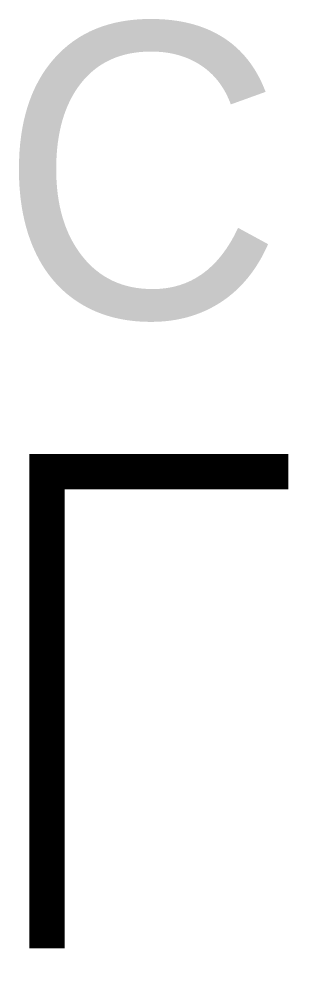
# Model space of a CAD drawing. Extents: x -0.004 to 0.094, y -0.09 to 0.232.
import ezdxf

# ---------------------------------------------------------------- set-up
doc = ezdxf.new("R2010")
doc.units = 0
doc.header["$LTSCALE"] = 250
doc.layers.add('CIRCUITOS', color=7, linetype='CONTINUOUS')

msp = doc.modelspace()

# ---------------------------------------------------------------- linework, layer by layer
at = {"layer": 'CIRCUITOS', "color": 0, "const_width": 0.012}
for points in [[(0.00607, 0.084), (0.00607, -0.084)], [(0.00807, 0.078), (0.08807, 0.078)]]:
    msp.add_lwpolyline(points, dxfattribs=at)

# ---------------------------------------------------------------- texts
at = {"layer": 'CIRCUITOS', "color": 0}
msp.add_attdef('C', (-0.01031, 0.13026), '', height=0.1, dxfattribs=at)

doc.saveas('drawing.dxf')
